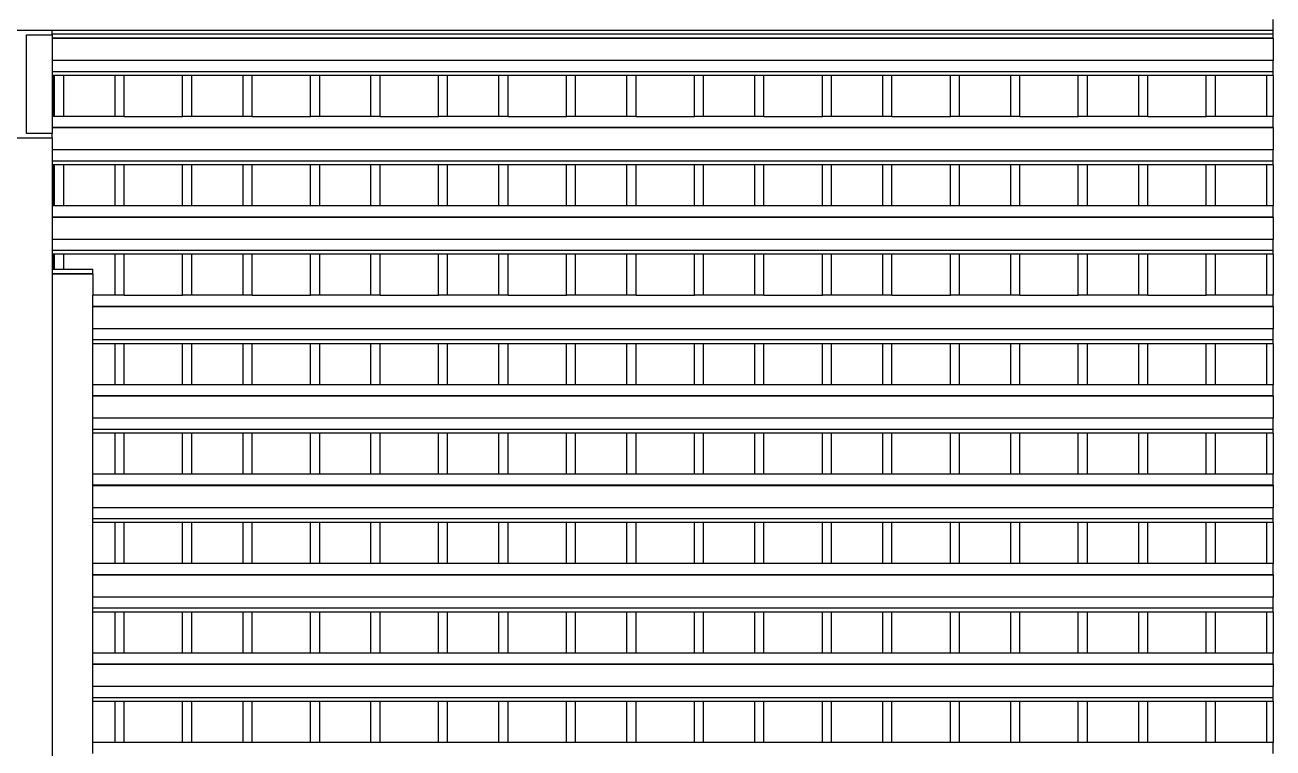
# Model space of a CAD drawing. Extents: x -92 to 92, y -11 to 21.
# Drawn here: x 57.781 to 60.536, y 8.596 to 10.191 of the extents above; entities that cross this region are included whole.
import ezdxf

# ---------------------------------------------------------------- set-up
doc = ezdxf.new("R2010")
doc.units = 0
doc.layers.get('0').update_dxf_attribs({"linetype": 'CONTINUOUS'})

msp = doc.modelspace()

# ---------------------------------------------------------------- linework, layer by layer
for p, q in [((60.5359, 10.1788), (60.5359, 10.2035)), ((57.8413, 10.1788), (57.7213, 10.1788)), ((57.7844, 9.9518), (57.7844, 10.1692)), ((57.7844, 10.1692), (57.8413, 10.1692)), ((57.8413, 10.1706), (57.8413, 10.1788)), ((60.5359, 10.1788), (57.8413, 10.1788)), ((60.5359, 10.1706), (57.8413, 10.1706)), ((57.8413, 10.1692), (57.8413, 10.1706)), ((57.8413, 10.1692), (57.8413, 10.1621)), ((60.5359, 10.1706), (60.5359, 10.1788)), ((60.5359, 10.1621), (60.5359, 10.1706)), ((60.5359, 10.1621), (57.8413, 10.1621)), ((57.8413, 10.1621), (57.8413, 10.1613)), ((60.5359, 10.1613), (57.8413, 10.1613)), ((57.8413, 10.1613), (57.8413, 10.1128)), ((60.5359, 10.1621), (60.5359, 10.1613)), ((60.5359, 10.1613), (60.5359, 10.1128)), ((60.5359, 10.1128), (57.8413, 10.1128)), ((57.8413, 10.1128), (57.8413, 10.0881)), ((60.5359, 10.0881), (60.5359, 10.1128)), ((60.5359, 10.0881), (57.8413, 10.0881)), ((57.8413, 10.0881), (57.8413, 10.0799)), ((60.5359, 10.0799), (60.5359, 10.0881)), ((57.8429, 10.0799), (57.8413, 10.0799)), ((57.8413, 10.0799), (57.8413, 9.9895)), ((57.8429, 10.0799), (57.8429, 9.9895)), ((57.8468, 10.0799), (57.8429, 10.0799)), ((57.8468, 9.9895), (57.8468, 10.0799)), ((57.867, 10.0799), (57.8468, 10.0799)), ((57.867, 9.9895), (57.867, 10.0799)), ((57.9802, 10.0799), (57.867, 10.0799)), ((57.9802, 9.9895), (57.9802, 10.0799)), ((58.0004, 10.0799), (57.9802, 10.0799)), ((58.0004, 9.9895), (58.0004, 10.0799)), ((58.1292, 10.0799), (58.0004, 10.0799)), ((58.1292, 9.9895), (58.1292, 10.0799)), ((58.1494, 10.0799), (58.1292, 10.0799)), ((58.1494, 9.9895), (58.1494, 10.0799)), ((58.2626, 10.0799), (58.1494, 10.0799)), ((58.2626, 9.9895), (58.2626, 10.0799)), ((58.2828, 10.0799), (58.2626, 10.0799)), ((58.2828, 9.9895), (58.2828, 10.0799)), ((58.4116, 10.0799), (58.2828, 10.0799)), ((58.4116, 9.9895), (58.4116, 10.0799)), ((58.4318, 10.0799), (58.4116, 10.0799)), ((58.4318, 9.9895), (58.4318, 10.0799)), ((58.545, 10.0799), (58.4318, 10.0799)), ((58.545, 9.9895), (58.545, 10.0799)), ((58.5652, 10.0799), (58.545, 10.0799)), ((58.5652, 9.9895), (58.5652, 10.0799)), ((58.6941, 10.0799), (58.5652, 10.0799)), ((58.6941, 9.9895), (58.6941, 10.0799)), ((58.7142, 10.0799), (58.6941, 10.0799)), ((58.7142, 9.9895), (58.7142, 10.0799)), ((58.8274, 10.0799), (58.7142, 10.0799)), ((58.8274, 9.9895), (58.8274, 10.0799)), ((58.8476, 10.0799), (58.8274, 10.0799)), ((58.8476, 9.9895), (58.8476, 10.0799)), ((58.9765, 10.0799), (58.8476, 10.0799)), ((58.9765, 9.9895), (58.9765, 10.0799)), ((58.9966, 10.0799), (58.9765, 10.0799)), ((58.9966, 9.9895), (58.9966, 10.0799)), ((59.1099, 10.0799), (58.9966, 10.0799)), ((59.1099, 9.9895), (59.1099, 10.0799)), ((59.13, 10.0799), (59.1099, 10.0799)), ((59.13, 9.9895), (59.13, 10.0799)), ((59.2589, 10.0799), (59.13, 10.0799)), ((59.2589, 9.9895), (59.2589, 10.0799)), ((59.2791, 10.0799), (59.2589, 10.0799)), ((59.2791, 9.9895), (59.2791, 10.0799)), ((59.3923, 10.0799), (59.2791, 10.0799)), ((59.3923, 9.9895), (59.3923, 10.0799)), ((59.4124, 10.0799), (59.3923, 10.0799)), ((59.4124, 9.9895), (59.4124, 10.0799)), ((59.5413, 10.0799), (59.4124, 10.0799)), ((59.5413, 9.9895), (59.5413, 10.0799)), ((59.5615, 10.0799), (59.5413, 10.0799)), ((59.5615, 9.9895), (59.5615, 10.0799)), ((59.6747, 10.0799), (59.5615, 10.0799)), ((59.6747, 9.9895), (59.6747, 10.0799)), ((59.6949, 10.0799), (59.6747, 10.0799)), ((59.6949, 9.9895), (59.6949, 10.0799)), ((59.8237, 10.0799), (59.6949, 10.0799)), ((59.8237, 9.9895), (59.8237, 10.0799)), ((59.8439, 10.0799), (59.8237, 10.0799)), ((59.8439, 9.9895), (59.8439, 10.0799)), ((59.9571, 10.0799), (59.8439, 10.0799)), ((59.9571, 9.9895), (59.9571, 10.0799)), ((59.9773, 10.0799), (59.9571, 10.0799)), ((59.9773, 9.9895), (59.9773, 10.0799)), ((60.1061, 10.0799), (59.9773, 10.0799)), ((60.1061, 9.9895), (60.1061, 10.0799)), ((60.1263, 10.0799), (60.1061, 10.0799)), ((60.1263, 9.9895), (60.1263, 10.0799)), ((60.2395, 10.0799), (60.1263, 10.0799)), ((60.2395, 9.9895), (60.2395, 10.0799)), ((60.2597, 10.0799), (60.2395, 10.0799)), ((60.2597, 9.9895), (60.2597, 10.0799)), ((60.3885, 10.0799), (60.2597, 10.0799)), ((60.3885, 9.9895), (60.3885, 10.0799)), ((60.4087, 10.0799), (60.3885, 10.0799)), ((60.4087, 9.9895), (60.4087, 10.0799)), ((60.5219, 10.0799), (60.4087, 10.0799)), ((60.5219, 9.9895), (60.5219, 10.0799)), ((60.5359, 10.0799), (60.5219, 10.0799)), ((60.5359, 10.0799), (60.5359, 9.9895)), ((57.8413, 9.9895), (57.8413, 9.9648)), ((57.8429, 9.9895), (57.8413, 9.9895)), ((57.8468, 9.9895), (57.8429, 9.9895)), ((57.867, 9.9895), (57.8468, 9.9895)), ((57.9802, 9.9895), (57.867, 9.9895)), ((58.0004, 9.9895), (57.9802, 9.9895)), ((58.0004, 9.9895), (58.1292, 9.9895)), ((58.1494, 9.9895), (58.1292, 9.9895)), ((58.2626, 9.9895), (58.1494, 9.9895)), ((58.2828, 9.9895), (58.2626, 9.9895)), ((58.2828, 9.9895), (58.4116, 9.9895)), ((58.4318, 9.9895), (58.4116, 9.9895)), ((58.545, 9.9895), (58.4318, 9.9895)), ((58.5652, 9.9895), (58.545, 9.9895)), ((58.5652, 9.9895), (58.6941, 9.9895)), ((58.7142, 9.9895), (58.6941, 9.9895)), ((58.8274, 9.9895), (58.7142, 9.9895)), ((58.8476, 9.9895), (58.8274, 9.9895)), ((58.8476, 9.9895), (58.9765, 9.9895)), ((58.9966, 9.9895), (58.9765, 9.9895)), ((59.1099, 9.9895), (58.9966, 9.9895)), ((59.13, 9.9895), (59.1099, 9.9895)), ((59.13, 9.9895), (59.2589, 9.9895)), ((59.2791, 9.9895), (59.2589, 9.9895)), ((59.3923, 9.9895), (59.2791, 9.9895)), ((59.4124, 9.9895), (59.3923, 9.9895)), ((59.4124, 9.9895), (59.5413, 9.9895)), ((59.5615, 9.9895), (59.5413, 9.9895)), ((59.6747, 9.9895), (59.5615, 9.9895)), ((59.6949, 9.9895), (59.6747, 9.9895)), ((59.6949, 9.9895), (59.8237, 9.9895)), ((59.8439, 9.9895), (59.8237, 9.9895)), ((59.9571, 9.9895), (59.8439, 9.9895)), ((59.9773, 9.9895), (59.9571, 9.9895)), ((59.9773, 9.9895), (60.1061, 9.9895)), ((60.1263, 9.9895), (60.1061, 9.9895)), ((60.2395, 9.9895), (60.1263, 9.9895)), ((60.2597, 9.9895), (60.2395, 9.9895)), ((60.2597, 9.9895), (60.3885, 9.9895)), ((60.4087, 9.9895), (60.3885, 9.9895)), ((60.5219, 9.9895), (60.4087, 9.9895)), ((60.5359, 9.9895), (60.5219, 9.9895)), ((60.5359, 9.9648), (60.5359, 9.9895)), ((57.8413, 9.9518), (57.7844, 9.9518)), ((60.5359, 9.9648), (57.8413, 9.9648)), ((57.8413, 9.9648), (57.8413, 9.964)), ((60.5359, 9.964), (57.8413, 9.964)), ((57.8413, 9.964), (57.8413, 9.9518)), ((57.8413, 9.9421), (57.8413, 9.9518)), ((60.5359, 9.9648), (60.5359, 9.964)), ((60.5359, 9.964), (60.5359, 9.9155)), ((57.7213, 9.9421), (57.8413, 9.9421)), ((57.8413, 9.9421), (57.8413, 9.9155)), ((60.5359, 9.9155), (57.8413, 9.9155)), ((57.8413, 9.9155), (57.8413, 9.8908)), ((60.5359, 9.8908), (57.8413, 9.8908)), ((57.8413, 9.8908), (57.8413, 9.8826)), ((60.5359, 9.8908), (60.5359, 9.9155)), ((60.5359, 9.8826), (60.5359, 9.8908)), ((57.8429, 9.8826), (57.8413, 9.8826)), ((57.8413, 9.8826), (57.8413, 9.7922)), ((57.8429, 9.8826), (57.8429, 9.7922)), ((57.8468, 9.8826), (57.8429, 9.8826)), ((57.8468, 9.7922), (57.8468, 9.8826)), ((57.867, 9.8826), (57.8468, 9.8826)), ((57.867, 9.7922), (57.867, 9.8826)), ((57.9802, 9.8826), (57.867, 9.8826)), ((57.9802, 9.7922), (57.9802, 9.8826)), ((58.0004, 9.8826), (57.9802, 9.8826)), ((58.0004, 9.7922), (58.0004, 9.8826)), ((58.1292, 9.8826), (58.0004, 9.8826)), ((58.1292, 9.7922), (58.1292, 9.8826)), ((58.1494, 9.8826), (58.1292, 9.8826)), ((58.1494, 9.7922), (58.1494, 9.8826)), ((58.2626, 9.8826), (58.1494, 9.8826)), ((58.2626, 9.7922), (58.2626, 9.8826)), ((58.2828, 9.8826), (58.2626, 9.8826)), ((58.2828, 9.7922), (58.2828, 9.8826)), ((58.4116, 9.8826), (58.2828, 9.8826)), ((58.4116, 9.7922), (58.4116, 9.8826)), ((58.4318, 9.8826), (58.4116, 9.8826)), ((58.4318, 9.7922), (58.4318, 9.8826)), ((58.545, 9.8826), (58.4318, 9.8826)), ((58.545, 9.7922), (58.545, 9.8826)), ((58.5652, 9.8826), (58.545, 9.8826)), ((58.5652, 9.7922), (58.5652, 9.8826)), ((58.6941, 9.8826), (58.5652, 9.8826)), ((58.6941, 9.7922), (58.6941, 9.8826)), ((58.7142, 9.8826), (58.6941, 9.8826)), ((58.7142, 9.7922), (58.7142, 9.8826)), ((58.8274, 9.8826), (58.7142, 9.8826)), ((58.8274, 9.7922), (58.8274, 9.8826)), ((58.8476, 9.8826), (58.8274, 9.8826)), ((58.8476, 9.7922), (58.8476, 9.8826)), ((58.9765, 9.8826), (58.8476, 9.8826)), ((58.9765, 9.7922), (58.9765, 9.8826)), ((58.9966, 9.8826), (58.9765, 9.8826)), ((58.9966, 9.7922), (58.9966, 9.8826)), ((59.1099, 9.8826), (58.9966, 9.8826)), ((59.1099, 9.7922), (59.1099, 9.8826)), ((59.13, 9.8826), (59.1099, 9.8826)), ((59.13, 9.7922), (59.13, 9.8826)), ((59.2589, 9.8826), (59.13, 9.8826)), ((59.2589, 9.7922), (59.2589, 9.8826)), ((59.2791, 9.8826), (59.2589, 9.8826)), ((59.2791, 9.7922), (59.2791, 9.8826)), ((59.3923, 9.8826), (59.2791, 9.8826)), ((59.3923, 9.7922), (59.3923, 9.8826)), ((59.4124, 9.8826), (59.3923, 9.8826)), ((59.4124, 9.7922), (59.4124, 9.8826)), ((59.5413, 9.8826), (59.4124, 9.8826)), ((59.5413, 9.7922), (59.5413, 9.8826)), ((59.5615, 9.8826), (59.5413, 9.8826)), ((59.5615, 9.7922), (59.5615, 9.8826)), ((59.6747, 9.8826), (59.5615, 9.8826)), ((59.6747, 9.7922), (59.6747, 9.8826)), ((59.6949, 9.8826), (59.6747, 9.8826)), ((59.6949, 9.7922), (59.6949, 9.8826)), ((59.8237, 9.8826), (59.6949, 9.8826)), ((59.8237, 9.7922), (59.8237, 9.8826)), ((59.8439, 9.8826), (59.8237, 9.8826)), ((59.8439, 9.7922), (59.8439, 9.8826)), ((59.9571, 9.8826), (59.8439, 9.8826)), ((59.9571, 9.7922), (59.9571, 9.8826)), ((59.9773, 9.8826), (59.9571, 9.8826)), ((59.9773, 9.7922), (59.9773, 9.8826)), ((60.1061, 9.8826), (59.9773, 9.8826)), ((60.1061, 9.7922), (60.1061, 9.8826)), ((60.1263, 9.8826), (60.1061, 9.8826)), ((60.1263, 9.7922), (60.1263, 9.8826)), ((60.2395, 9.8826), (60.1263, 9.8826)), ((60.2395, 9.7922), (60.2395, 9.8826)), ((60.2597, 9.8826), (60.2395, 9.8826)), ((60.2597, 9.7922), (60.2597, 9.8826)), ((60.3885, 9.8826), (60.2597, 9.8826)), ((60.3885, 9.7922), (60.3885, 9.8826)), ((60.4087, 9.8826), (60.3885, 9.8826)), ((60.4087, 9.7922), (60.4087, 9.8826)), ((60.5219, 9.8826), (60.4087, 9.8826)), ((60.5219, 9.7922), (60.5219, 9.8826)), ((60.5359, 9.8826), (60.5219, 9.8826)), ((60.5359, 9.8826), (60.5359, 9.7922)), ((57.8429, 9.7922), (57.8413, 9.7922)), ((57.8413, 9.7922), (57.8413, 9.7675)), ((57.8468, 9.7922), (57.8429, 9.7922)), ((57.867, 9.7922), (57.8468, 9.7922)), ((57.9802, 9.7922), (57.867, 9.7922)), ((58.0004, 9.7922), (57.9802, 9.7922)), ((58.1292, 9.7922), (58.0004, 9.7922)), ((58.1494, 9.7922), (58.1292, 9.7922)), ((58.2626, 9.7922), (58.1494, 9.7922)), ((58.2828, 9.7922), (58.2626, 9.7922)), ((58.4116, 9.7922), (58.2828, 9.7922)), ((58.4318, 9.7922), (58.4116, 9.7922)), ((58.545, 9.7922), (58.4318, 9.7922)), ((58.5652, 9.7922), (58.545, 9.7922)), ((58.6941, 9.7922), (58.5652, 9.7922)), ((58.7142, 9.7922), (58.6941, 9.7922)), ((58.8274, 9.7922), (58.7142, 9.7922)), ((58.8476, 9.7922), (58.8274, 9.7922)), ((58.9765, 9.7922), (58.8476, 9.7922)), ((58.9966, 9.7922), (58.9765, 9.7922)), ((59.1099, 9.7922), (58.9966, 9.7922)), ((59.13, 9.7922), (59.1099, 9.7922)), ((59.2589, 9.7922), (59.13, 9.7922)), ((59.2791, 9.7922), (59.2589, 9.7922)), ((59.3923, 9.7922), (59.2791, 9.7922)), ((59.4124, 9.7922), (59.3923, 9.7922)), ((59.5413, 9.7922), (59.4124, 9.7922)), ((59.5615, 9.7922), (59.5413, 9.7922)), ((59.6747, 9.7922), (59.5615, 9.7922)), ((59.6949, 9.7922), (59.6747, 9.7922)), ((59.8237, 9.7922), (59.6949, 9.7922)), ((59.8439, 9.7922), (59.8237, 9.7922)), ((59.9571, 9.7922), (59.8439, 9.7922)), ((59.9773, 9.7922), (59.9571, 9.7922)), ((60.1061, 9.7922), (59.9773, 9.7922)), ((60.1263, 9.7922), (60.1061, 9.7922)), ((60.2395, 9.7922), (60.1263, 9.7922)), ((60.2597, 9.7922), (60.2395, 9.7922)), ((60.3885, 9.7922), (60.2597, 9.7922)), ((60.4087, 9.7922), (60.3885, 9.7922)), ((60.5219, 9.7922), (60.4087, 9.7922)), ((60.5359, 9.7922), (60.5219, 9.7922)), ((60.5359, 9.7675), (60.5359, 9.7922)), ((60.5359, 9.7675), (57.8413, 9.7675)), ((57.8413, 9.7675), (57.8413, 9.7667)), ((60.5359, 9.7667), (57.8413, 9.7667)), ((57.8413, 9.7667), (57.8413, 9.7182)), ((60.5359, 9.7675), (60.5359, 9.7667)), ((60.5359, 9.7667), (60.5359, 9.7182)), ((60.5359, 9.7182), (57.8413, 9.7182)), ((57.8413, 9.7182), (57.8413, 9.6936)), ((60.5359, 9.6936), (60.5359, 9.7182)), ((60.5359, 9.6936), (57.8413, 9.6936)), ((57.8413, 9.6936), (57.8413, 9.6853)), ((57.8429, 9.6853), (57.8413, 9.6853)), ((57.8413, 9.6853), (57.8413, 9.6523)), ((57.8429, 9.6853), (57.8429, 9.6523)), ((57.8468, 9.6853), (57.8429, 9.6853)), ((57.8468, 9.6523), (57.8468, 9.6853)), ((57.867, 9.6853), (57.8468, 9.6853)), ((57.867, 9.6523), (57.867, 9.6853)), ((57.9802, 9.6853), (57.867, 9.6853)), ((57.9802, 9.5949), (57.9802, 9.6853)), ((58.0004, 9.6853), (57.9802, 9.6853)), ((58.0004, 9.5949), (58.0004, 9.6853)), ((58.1292, 9.6853), (58.0004, 9.6853)), ((58.1292, 9.5949), (58.1292, 9.6853)), ((58.1494, 9.6853), (58.1292, 9.6853)), ((58.1494, 9.5949), (58.1494, 9.6853)), ((58.2626, 9.6853), (58.1494, 9.6853)), ((58.2626, 9.5949), (58.2626, 9.6853)), ((58.2828, 9.6853), (58.2626, 9.6853)), ((58.2828, 9.5949), (58.2828, 9.6853)), ((58.4116, 9.6853), (58.2828, 9.6853)), ((58.4116, 9.5949), (58.4116, 9.6853)), ((58.4318, 9.6853), (58.4116, 9.6853)), ((58.4318, 9.5949), (58.4318, 9.6853)), ((58.545, 9.6853), (58.4318, 9.6853)), ((58.545, 9.5949), (58.545, 9.6853)), ((58.5652, 9.6853), (58.545, 9.6853)), ((58.5652, 9.5949), (58.5652, 9.6853)), ((58.6941, 9.6853), (58.5652, 9.6853)), ((58.6941, 9.5949), (58.6941, 9.6853)), ((58.7142, 9.6853), (58.6941, 9.6853)), ((58.7142, 9.5949), (58.7142, 9.6853)), ((58.8274, 9.6853), (58.7142, 9.6853)), ((58.8274, 9.5949), (58.8274, 9.6853)), ((58.8476, 9.6853), (58.8274, 9.6853)), ((58.8476, 9.5949), (58.8476, 9.6853)), ((58.9765, 9.6853), (58.8476, 9.6853)), ((58.9765, 9.5949), (58.9765, 9.6853)), ((58.9966, 9.6853), (58.9765, 9.6853)), ((58.9966, 9.5949), (58.9966, 9.6853)), ((59.1099, 9.6853), (58.9966, 9.6853)), ((59.1099, 9.5949), (59.1099, 9.6853)), ((59.13, 9.6853), (59.1099, 9.6853)), ((59.13, 9.5949), (59.13, 9.6853)), ((59.2589, 9.6853), (59.13, 9.6853)), ((59.2589, 9.5949), (59.2589, 9.6853)), ((59.2791, 9.6853), (59.2589, 9.6853)), ((59.2791, 9.5949), (59.2791, 9.6853)), ((59.3923, 9.6853), (59.2791, 9.6853)), ((59.3923, 9.5949), (59.3923, 9.6853)), ((59.4124, 9.6853), (59.3923, 9.6853)), ((59.4124, 9.5949), (59.4124, 9.6853)), ((59.5413, 9.6853), (59.4124, 9.6853)), ((59.5413, 9.5949), (59.5413, 9.6853)), ((59.5615, 9.6853), (59.5413, 9.6853)), ((59.5615, 9.5949), (59.5615, 9.6853)), ((59.6747, 9.6853), (59.5615, 9.6853)), ((59.6747, 9.5949), (59.6747, 9.6853)), ((59.6949, 9.6853), (59.6747, 9.6853)), ((59.6949, 9.5949), (59.6949, 9.6853)), ((59.8237, 9.6853), (59.6949, 9.6853)), ((59.8237, 9.5949), (59.8237, 9.6853)), ((59.8439, 9.6853), (59.8237, 9.6853)), ((59.8439, 9.5949), (59.8439, 9.6853)), ((59.9571, 9.6853), (59.8439, 9.6853)), ((59.9571, 9.5949), (59.9571, 9.6853)), ((59.9773, 9.6853), (59.9571, 9.6853)), ((59.9773, 9.5949), (59.9773, 9.6853)), ((60.1061, 9.6853), (59.9773, 9.6853)), ((60.1061, 9.5949), (60.1061, 9.6853)), ((60.1263, 9.6853), (60.1061, 9.6853)), ((60.1263, 9.5949), (60.1263, 9.6853)), ((60.2395, 9.6853), (60.1263, 9.6853)), ((60.2395, 9.5949), (60.2395, 9.6853)), ((60.2597, 9.6853), (60.2395, 9.6853)), ((60.2597, 9.5949), (60.2597, 9.6853)), ((60.3885, 9.6853), (60.2597, 9.6853)), ((60.3885, 9.5949), (60.3885, 9.6853)), ((60.4087, 9.6853), (60.3885, 9.6853)), ((60.4087, 9.5949), (60.4087, 9.6853)), ((60.5219, 9.6853), (60.4087, 9.6853)), ((60.5219, 9.5949), (60.5219, 9.6853)), ((60.5359, 9.6853), (60.5219, 9.6853)), ((60.5359, 9.6853), (60.5359, 9.6936)), ((60.5359, 9.6853), (60.5359, 9.5949)), ((57.8413, 9.6523), (57.8429, 9.6523)), ((57.8413, 9.6523), (57.8413, 9.6424)), ((57.8413, 9.6424), (57.9313, 9.6424)), ((57.8413, 9.6424), (57.8413, 9.6423)), ((57.9313, 9.6423), (57.8413, 9.6423)), ((57.8413, 9.6423), (57.8413, 3.7037)), ((57.8429, 9.6523), (57.8468, 9.6523)), ((57.8468, 9.6523), (57.867, 9.6523)), ((57.867, 9.6523), (57.9313, 9.6523)), ((57.9313, 9.6424), (57.9313, 9.6523)), ((57.9313, 9.6424), (57.9313, 9.6423)), ((57.9313, 9.6423), (57.9313, 9.5949)), ((57.9802, 9.5949), (57.9313, 9.5949)), ((57.9313, 9.5703), (57.9313, 9.5949)), ((58.0004, 9.5949), (57.9802, 9.5949)), ((58.0004, 9.5949), (58.1292, 9.5949)), ((58.1494, 9.5949), (58.1292, 9.5949)), ((58.2626, 9.5949), (58.1494, 9.5949)), ((58.2828, 9.5949), (58.2626, 9.5949)), ((58.2828, 9.5949), (58.4116, 9.5949)), ((58.4318, 9.5949), (58.4116, 9.5949)), ((58.545, 9.5949), (58.4318, 9.5949)), ((58.5652, 9.5949), (58.545, 9.5949)), ((58.5652, 9.5949), (58.6941, 9.5949)), ((58.7142, 9.5949), (58.6941, 9.5949)), ((58.8274, 9.5949), (58.7142, 9.5949)), ((58.8476, 9.5949), (58.8274, 9.5949)), ((58.8476, 9.5949), (58.9765, 9.5949)), ((58.9966, 9.5949), (58.9765, 9.5949)), ((59.1099, 9.5949), (58.9966, 9.5949)), ((59.13, 9.5949), (59.1099, 9.5949)), ((59.13, 9.5949), (59.2589, 9.5949)), ((59.2791, 9.5949), (59.2589, 9.5949)), ((59.3923, 9.5949), (59.2791, 9.5949)), ((59.4124, 9.5949), (59.3923, 9.5949)), ((59.4124, 9.5949), (59.5413, 9.5949)), ((59.5615, 9.5949), (59.5413, 9.5949)), ((59.6747, 9.5949), (59.5615, 9.5949)), ((59.6949, 9.5949), (59.6747, 9.5949)), ((59.6949, 9.5949), (59.8237, 9.5949)), ((59.8439, 9.5949), (59.8237, 9.5949)), ((59.9571, 9.5949), (59.8439, 9.5949)), ((59.9773, 9.5949), (59.9571, 9.5949)), ((59.9773, 9.5949), (60.1061, 9.5949)), ((60.1263, 9.5949), (60.1061, 9.5949)), ((60.2395, 9.5949), (60.1263, 9.5949)), ((60.2597, 9.5949), (60.2395, 9.5949)), ((60.2597, 9.5949), (60.3885, 9.5949)), ((60.4087, 9.5949), (60.3885, 9.5949)), ((60.5219, 9.5949), (60.4087, 9.5949)), ((60.5359, 9.5949), (60.5219, 9.5949)), ((60.5359, 9.5703), (60.5359, 9.5949)), ((60.5359, 9.5703), (57.9313, 9.5703)), ((57.9313, 9.5694), (57.9313, 9.5703)), ((60.5359, 9.5694), (57.9313, 9.5694)), ((57.9313, 9.5209), (57.9313, 9.5694)), ((60.5359, 9.5703), (60.5359, 9.5694)), ((60.5359, 9.5694), (60.5359, 9.5209)), ((60.5359, 9.5209), (57.9313, 9.5209)), ((57.9313, 9.4963), (57.9313, 9.5209)), ((60.5359, 9.4963), (60.5359, 9.5209)), ((60.5359, 9.4963), (57.9313, 9.4963)), ((57.9313, 9.4881), (57.9313, 9.4963)), ((57.9802, 9.4881), (57.9313, 9.4881)), ((57.9313, 9.3976), (57.9313, 9.4881)), ((57.9802, 9.3976), (57.9802, 9.4881)), ((58.0004, 9.4881), (57.9802, 9.4881)), ((58.0004, 9.3976), (58.0004, 9.4881)), ((58.1292, 9.4881), (58.0004, 9.4881)), ((58.1292, 9.3976), (58.1292, 9.4881)), ((58.1494, 9.4881), (58.1292, 9.4881)), ((58.1494, 9.3976), (58.1494, 9.4881)), ((58.2626, 9.4881), (58.1494, 9.4881)), ((58.2626, 9.3976), (58.2626, 9.4881)), ((58.2828, 9.4881), (58.2626, 9.4881)), ((58.2828, 9.3976), (58.2828, 9.4881)), ((58.4116, 9.4881), (58.2828, 9.4881)), ((58.4116, 9.3976), (58.4116, 9.4881)), ((58.4318, 9.4881), (58.4116, 9.4881)), ((58.4318, 9.3976), (58.4318, 9.4881)), ((58.545, 9.4881), (58.4318, 9.4881)), ((58.545, 9.3976), (58.545, 9.4881)), ((58.5652, 9.4881), (58.545, 9.4881)), ((58.5652, 9.3976), (58.5652, 9.4881)), ((58.6941, 9.4881), (58.5652, 9.4881)), ((58.6941, 9.3976), (58.6941, 9.4881)), ((58.7142, 9.4881), (58.6941, 9.4881)), ((58.7142, 9.3976), (58.7142, 9.4881)), ((58.8274, 9.4881), (58.7142, 9.4881)), ((58.8274, 9.3976), (58.8274, 9.4881)), ((58.8476, 9.4881), (58.8274, 9.4881)), ((58.8476, 9.3976), (58.8476, 9.4881)), ((58.9765, 9.4881), (58.8476, 9.4881)), ((58.9765, 9.3976), (58.9765, 9.4881)), ((58.9966, 9.4881), (58.9765, 9.4881)), ((58.9966, 9.3976), (58.9966, 9.4881)), ((59.1099, 9.4881), (58.9966, 9.4881)), ((59.1099, 9.3976), (59.1099, 9.4881)), ((59.13, 9.4881), (59.1099, 9.4881)), ((59.13, 9.3976), (59.13, 9.4881)), ((59.2589, 9.4881), (59.13, 9.4881)), ((59.2589, 9.3976), (59.2589, 9.4881)), ((59.2791, 9.4881), (59.2589, 9.4881)), ((59.2791, 9.3976), (59.2791, 9.4881)), ((59.3923, 9.4881), (59.2791, 9.4881)), ((59.3923, 9.3976), (59.3923, 9.4881)), ((59.4124, 9.4881), (59.3923, 9.4881)), ((59.4124, 9.3976), (59.4124, 9.4881)), ((59.5413, 9.4881), (59.4124, 9.4881)), ((59.5413, 9.3976), (59.5413, 9.4881)), ((59.5615, 9.4881), (59.5413, 9.4881)), ((59.5615, 9.3976), (59.5615, 9.4881)), ((59.6747, 9.4881), (59.5615, 9.4881)), ((59.6747, 9.3976), (59.6747, 9.4881)), ((59.6949, 9.4881), (59.6747, 9.4881)), ((59.6949, 9.3976), (59.6949, 9.4881)), ((59.8237, 9.4881), (59.6949, 9.4881)), ((59.8237, 9.3976), (59.8237, 9.4881)), ((59.8439, 9.4881), (59.8237, 9.4881)), ((59.8439, 9.3976), (59.8439, 9.4881)), ((59.9571, 9.4881), (59.8439, 9.4881)), ((59.9571, 9.3976), (59.9571, 9.4881)), ((59.9773, 9.4881), (59.9571, 9.4881)), ((59.9773, 9.3976), (59.9773, 9.4881)), ((60.1061, 9.4881), (59.9773, 9.4881)), ((60.1061, 9.3976), (60.1061, 9.4881)), ((60.1263, 9.4881), (60.1061, 9.4881)), ((60.1263, 9.3976), (60.1263, 9.4881)), ((60.2395, 9.4881), (60.1263, 9.4881)), ((60.2395, 9.3976), (60.2395, 9.4881)), ((60.2597, 9.4881), (60.2395, 9.4881)), ((60.2597, 9.3976), (60.2597, 9.4881)), ((60.3885, 9.4881), (60.2597, 9.4881)), ((60.3885, 9.3976), (60.3885, 9.4881)), ((60.4087, 9.4881), (60.3885, 9.4881)), ((60.4087, 9.3976), (60.4087, 9.4881)), ((60.5219, 9.4881), (60.4087, 9.4881)), ((60.5219, 9.3976), (60.5219, 9.4881)), ((60.5359, 9.4881), (60.5219, 9.4881)), ((60.5359, 9.4881), (60.5359, 9.4963)), ((60.5359, 9.4881), (60.5359, 9.3976)), ((57.9802, 9.3976), (57.9313, 9.3976)), ((57.9313, 9.373), (57.9313, 9.3976)), ((58.0004, 9.3976), (57.9802, 9.3976)), ((58.1292, 9.3976), (58.0004, 9.3976)), ((58.1494, 9.3976), (58.1292, 9.3976)), ((58.2626, 9.3976), (58.1494, 9.3976)), ((58.2828, 9.3976), (58.2626, 9.3976)), ((58.4116, 9.3976), (58.2828, 9.3976)), ((58.4318, 9.3976), (58.4116, 9.3976)), ((58.545, 9.3976), (58.4318, 9.3976)), ((58.5652, 9.3976), (58.545, 9.3976)), ((58.6941, 9.3976), (58.5652, 9.3976)), ((58.7142, 9.3976), (58.6941, 9.3976)), ((58.8274, 9.3976), (58.7142, 9.3976)), ((58.8476, 9.3976), (58.8274, 9.3976)), ((58.9765, 9.3976), (58.8476, 9.3976)), ((58.9966, 9.3976), (58.9765, 9.3976)), ((59.1099, 9.3976), (58.9966, 9.3976)), ((59.13, 9.3976), (59.1099, 9.3976)), ((59.2589, 9.3976), (59.13, 9.3976)), ((59.2791, 9.3976), (59.2589, 9.3976)), ((59.3923, 9.3976), (59.2791, 9.3976)), ((59.4124, 9.3976), (59.3923, 9.3976)), ((59.5413, 9.3976), (59.4124, 9.3976)), ((59.5615, 9.3976), (59.5413, 9.3976)), ((59.6747, 9.3976), (59.5615, 9.3976)), ((59.6949, 9.3976), (59.6747, 9.3976)), ((59.8237, 9.3976), (59.6949, 9.3976)), ((59.8439, 9.3976), (59.8237, 9.3976)), ((59.9571, 9.3976), (59.8439, 9.3976)), ((59.9773, 9.3976), (59.9571, 9.3976)), ((60.1061, 9.3976), (59.9773, 9.3976)), ((60.1263, 9.3976), (60.1061, 9.3976)), ((60.2395, 9.3976), (60.1263, 9.3976)), ((60.2597, 9.3976), (60.2395, 9.3976)), ((60.3885, 9.3976), (60.2597, 9.3976)), ((60.4087, 9.3976), (60.3885, 9.3976)), ((60.5219, 9.3976), (60.4087, 9.3976)), ((60.5359, 9.3976), (60.5219, 9.3976)), ((60.5359, 9.373), (60.5359, 9.3976)), ((60.5359, 9.373), (57.9313, 9.373)), ((57.9313, 9.3722), (57.9313, 9.373)), ((60.5359, 9.3722), (57.9313, 9.3722)), ((57.9313, 9.3237), (57.9313, 9.3722)), ((60.5359, 9.373), (60.5359, 9.3722)), ((60.5359, 9.3722), (60.5359, 9.3237)), ((60.5359, 9.3237), (57.9313, 9.3237)), ((57.9313, 9.299), (57.9313, 9.3237)), ((60.5359, 9.299), (60.5359, 9.3237)), ((60.5359, 9.299), (57.9313, 9.299)), ((57.9313, 9.2908), (57.9313, 9.299)), ((57.9802, 9.2908), (57.9313, 9.2908)), ((57.9313, 9.2004), (57.9313, 9.2908)), ((57.9802, 9.2004), (57.9802, 9.2908)), ((58.0004, 9.2908), (57.9802, 9.2908)), ((58.0004, 9.2004), (58.0004, 9.2908)), ((58.1292, 9.2908), (58.0004, 9.2908)), ((58.1292, 9.2004), (58.1292, 9.2908)), ((58.1494, 9.2908), (58.1292, 9.2908)), ((58.1494, 9.2004), (58.1494, 9.2908)), ((58.2626, 9.2908), (58.1494, 9.2908)), ((58.2626, 9.2004), (58.2626, 9.2908)), ((58.2828, 9.2908), (58.2626, 9.2908)), ((58.2828, 9.2004), (58.2828, 9.2908)), ((58.4116, 9.2908), (58.2828, 9.2908)), ((58.4116, 9.2004), (58.4116, 9.2908)), ((58.4318, 9.2908), (58.4116, 9.2908)), ((58.4318, 9.2004), (58.4318, 9.2908)), ((58.545, 9.2908), (58.4318, 9.2908)), ((58.545, 9.2004), (58.545, 9.2908)), ((58.5652, 9.2908), (58.545, 9.2908)), ((58.5652, 9.2004), (58.5652, 9.2908)), ((58.6941, 9.2908), (58.5652, 9.2908)), ((58.6941, 9.2004), (58.6941, 9.2908)), ((58.7142, 9.2908), (58.6941, 9.2908)), ((58.7142, 9.2004), (58.7142, 9.2908)), ((58.8274, 9.2908), (58.7142, 9.2908)), ((58.8274, 9.2004), (58.8274, 9.2908)), ((58.8476, 9.2908), (58.8274, 9.2908)), ((58.8476, 9.2004), (58.8476, 9.2908)), ((58.9765, 9.2908), (58.8476, 9.2908)), ((58.9765, 9.2004), (58.9765, 9.2908)), ((58.9966, 9.2908), (58.9765, 9.2908)), ((58.9966, 9.2004), (58.9966, 9.2908)), ((59.1099, 9.2908), (58.9966, 9.2908)), ((59.1099, 9.2004), (59.1099, 9.2908)), ((59.13, 9.2908), (59.1099, 9.2908)), ((59.13, 9.2004), (59.13, 9.2908)), ((59.2589, 9.2908), (59.13, 9.2908)), ((59.2589, 9.2004), (59.2589, 9.2908)), ((59.2791, 9.2908), (59.2589, 9.2908)), ((59.2791, 9.2004), (59.2791, 9.2908)), ((59.3923, 9.2908), (59.2791, 9.2908)), ((59.3923, 9.2004), (59.3923, 9.2908)), ((59.4124, 9.2908), (59.3923, 9.2908)), ((59.4124, 9.2004), (59.4124, 9.2908)), ((59.5413, 9.2908), (59.4124, 9.2908)), ((59.5413, 9.2004), (59.5413, 9.2908)), ((59.5615, 9.2908), (59.5413, 9.2908)), ((59.5615, 9.2004), (59.5615, 9.2908)), ((59.6747, 9.2908), (59.5615, 9.2908)), ((59.6747, 9.2004), (59.6747, 9.2908)), ((59.6949, 9.2908), (59.6747, 9.2908)), ((59.6949, 9.2004), (59.6949, 9.2908)), ((59.8237, 9.2908), (59.6949, 9.2908)), ((59.8237, 9.2004), (59.8237, 9.2908)), ((59.8439, 9.2908), (59.8237, 9.2908)), ((59.8439, 9.2004), (59.8439, 9.2908)), ((59.9571, 9.2908), (59.8439, 9.2908)), ((59.9571, 9.2004), (59.9571, 9.2908)), ((59.9773, 9.2908), (59.9571, 9.2908)), ((59.9773, 9.2004), (59.9773, 9.2908)), ((60.1061, 9.2908), (59.9773, 9.2908)), ((60.1061, 9.2004), (60.1061, 9.2908)), ((60.1263, 9.2908), (60.1061, 9.2908)), ((60.1263, 9.2004), (60.1263, 9.2908)), ((60.2395, 9.2908), (60.1263, 9.2908)), ((60.2395, 9.2004), (60.2395, 9.2908)), ((60.2597, 9.2908), (60.2395, 9.2908)), ((60.2597, 9.2004), (60.2597, 9.2908)), ((60.3885, 9.2908), (60.2597, 9.2908)), ((60.3885, 9.2004), (60.3885, 9.2908)), ((60.4087, 9.2908), (60.3885, 9.2908)), ((60.4087, 9.2004), (60.4087, 9.2908)), ((60.5219, 9.2908), (60.4087, 9.2908)), ((60.5219, 9.2004), (60.5219, 9.2908)), ((60.5359, 9.2908), (60.5219, 9.2908)), ((60.5359, 9.2908), (60.5359, 9.299)), ((60.5359, 9.2908), (60.5359, 9.2004)), ((57.9802, 9.2004), (57.9313, 9.2004)), ((57.9313, 9.1757), (57.9313, 9.2004)), ((58.0004, 9.2004), (57.9802, 9.2004)), ((58.1292, 9.2004), (58.0004, 9.2004)), ((58.1494, 9.2004), (58.1292, 9.2004)), ((58.2626, 9.2004), (58.1494, 9.2004)), ((58.2828, 9.2004), (58.2626, 9.2004)), ((58.4116, 9.2004), (58.2828, 9.2004)), ((58.4318, 9.2004), (58.4116, 9.2004)), ((58.545, 9.2004), (58.4318, 9.2004)), ((58.5652, 9.2004), (58.545, 9.2004)), ((58.6941, 9.2004), (58.5652, 9.2004)), ((58.7142, 9.2004), (58.6941, 9.2004)), ((58.8274, 9.2004), (58.7142, 9.2004)), ((58.8476, 9.2004), (58.8274, 9.2004)), ((58.9765, 9.2004), (58.8476, 9.2004)), ((58.9966, 9.2004), (58.9765, 9.2004)), ((59.1099, 9.2004), (58.9966, 9.2004)), ((59.13, 9.2004), (59.1099, 9.2004)), ((59.2589, 9.2004), (59.13, 9.2004)), ((59.2791, 9.2004), (59.2589, 9.2004)), ((59.3923, 9.2004), (59.2791, 9.2004)), ((59.4124, 9.2004), (59.3923, 9.2004)), ((59.5413, 9.2004), (59.4124, 9.2004)), ((59.5615, 9.2004), (59.5413, 9.2004)), ((59.6747, 9.2004), (59.5615, 9.2004)), ((59.6949, 9.2004), (59.6747, 9.2004)), ((59.8237, 9.2004), (59.6949, 9.2004)), ((59.8439, 9.2004), (59.8237, 9.2004)), ((59.9571, 9.2004), (59.8439, 9.2004)), ((59.9773, 9.2004), (59.9571, 9.2004)), ((60.1061, 9.2004), (59.9773, 9.2004)), ((60.1263, 9.2004), (60.1061, 9.2004)), ((60.2395, 9.2004), (60.1263, 9.2004)), ((60.2597, 9.2004), (60.2395, 9.2004)), ((60.3885, 9.2004), (60.2597, 9.2004)), ((60.4087, 9.2004), (60.3885, 9.2004)), ((60.5219, 9.2004), (60.4087, 9.2004)), ((60.5359, 9.2004), (60.5219, 9.2004)), ((60.5359, 9.1757), (60.5359, 9.2004)), ((60.5359, 9.1757), (57.9313, 9.1757)), ((57.9313, 9.1749), (57.9313, 9.1757)), ((60.5359, 9.1749), (57.9313, 9.1749)), ((57.9313, 9.1264), (57.9313, 9.1749)), ((60.5359, 9.1757), (60.5359, 9.1749)), ((60.5359, 9.1749), (60.5359, 9.1264)), ((60.5359, 9.1264), (57.9313, 9.1264)), ((57.9313, 9.1017), (57.9313, 9.1264)), ((60.5359, 9.1017), (60.5359, 9.1264)), ((60.5359, 9.1017), (57.9313, 9.1017)), ((57.9313, 9.0935), (57.9313, 9.1017)), ((57.9802, 9.0935), (57.9313, 9.0935)), ((57.9313, 9.0031), (57.9313, 9.0935)), ((57.9802, 9.0031), (57.9802, 9.0935)), ((58.0004, 9.0935), (57.9802, 9.0935)), ((58.0004, 9.0031), (58.0004, 9.0935)), ((58.1292, 9.0935), (58.0004, 9.0935)), ((58.1292, 9.0031), (58.1292, 9.0935)), ((58.1494, 9.0935), (58.1292, 9.0935)), ((58.1494, 9.0031), (58.1494, 9.0935)), ((58.2626, 9.0935), (58.1494, 9.0935)), ((58.2626, 9.0031), (58.2626, 9.0935)), ((58.2828, 9.0935), (58.2626, 9.0935)), ((58.2828, 9.0031), (58.2828, 9.0935)), ((58.4116, 9.0935), (58.2828, 9.0935)), ((58.4116, 9.0031), (58.4116, 9.0935)), ((58.4318, 9.0935), (58.4116, 9.0935)), ((58.4318, 9.0031), (58.4318, 9.0935)), ((58.545, 9.0935), (58.4318, 9.0935)), ((58.545, 9.0031), (58.545, 9.0935)), ((58.5652, 9.0935), (58.545, 9.0935)), ((58.5652, 9.0031), (58.5652, 9.0935)), ((58.6941, 9.0935), (58.5652, 9.0935)), ((58.6941, 9.0031), (58.6941, 9.0935)), ((58.7142, 9.0935), (58.6941, 9.0935)), ((58.7142, 9.0031), (58.7142, 9.0935)), ((58.8274, 9.0935), (58.7142, 9.0935)), ((58.8274, 9.0031), (58.8274, 9.0935)), ((58.8476, 9.0935), (58.8274, 9.0935)), ((58.8476, 9.0031), (58.8476, 9.0935)), ((58.9765, 9.0935), (58.8476, 9.0935)), ((58.9765, 9.0031), (58.9765, 9.0935)), ((58.9966, 9.0935), (58.9765, 9.0935)), ((58.9966, 9.0031), (58.9966, 9.0935)), ((59.1099, 9.0935), (58.9966, 9.0935)), ((59.1099, 9.0031), (59.1099, 9.0935)), ((59.13, 9.0935), (59.1099, 9.0935)), ((59.13, 9.0031), (59.13, 9.0935)), ((59.2589, 9.0935), (59.13, 9.0935)), ((59.2589, 9.0031), (59.2589, 9.0935)), ((59.2791, 9.0935), (59.2589, 9.0935)), ((59.2791, 9.0031), (59.2791, 9.0935)), ((59.3923, 9.0935), (59.2791, 9.0935)), ((59.3923, 9.0031), (59.3923, 9.0935)), ((59.4124, 9.0935), (59.3923, 9.0935)), ((59.4124, 9.0031), (59.4124, 9.0935)), ((59.5413, 9.0935), (59.4124, 9.0935)), ((59.5413, 9.0031), (59.5413, 9.0935)), ((59.5615, 9.0935), (59.5413, 9.0935)), ((59.5615, 9.0031), (59.5615, 9.0935)), ((59.6747, 9.0935), (59.5615, 9.0935)), ((59.6747, 9.0031), (59.6747, 9.0935)), ((59.6949, 9.0935), (59.6747, 9.0935)), ((59.6949, 9.0031), (59.6949, 9.0935)), ((59.8237, 9.0935), (59.6949, 9.0935)), ((59.8237, 9.0031), (59.8237, 9.0935)), ((59.8439, 9.0935), (59.8237, 9.0935)), ((59.8439, 9.0031), (59.8439, 9.0935)), ((59.9571, 9.0935), (59.8439, 9.0935)), ((59.9571, 9.0031), (59.9571, 9.0935)), ((59.9773, 9.0935), (59.9571, 9.0935)), ((59.9773, 9.0031), (59.9773, 9.0935)), ((60.1061, 9.0935), (59.9773, 9.0935)), ((60.1061, 9.0031), (60.1061, 9.0935)), ((60.1263, 9.0935), (60.1061, 9.0935)), ((60.1263, 9.0031), (60.1263, 9.0935)), ((60.2395, 9.0935), (60.1263, 9.0935)), ((60.2395, 9.0031), (60.2395, 9.0935)), ((60.2597, 9.0935), (60.2395, 9.0935)), ((60.2597, 9.0031), (60.2597, 9.0935)), ((60.3885, 9.0935), (60.2597, 9.0935)), ((60.3885, 9.0031), (60.3885, 9.0935)), ((60.4087, 9.0935), (60.3885, 9.0935)), ((60.4087, 9.0031), (60.4087, 9.0935)), ((60.5219, 9.0935), (60.4087, 9.0935)), ((60.5219, 9.0031), (60.5219, 9.0935)), ((60.5359, 9.0935), (60.5219, 9.0935)), ((60.5359, 9.0935), (60.5359, 9.1017)), ((60.5359, 9.0935), (60.5359, 9.0031)), ((57.9802, 9.0031), (57.9313, 9.0031)), ((57.9313, 8.9784), (57.9313, 9.0031)), ((58.0004, 9.0031), (57.9802, 9.0031)), ((58.1292, 9.0031), (58.0004, 9.0031)), ((58.1494, 9.0031), (58.1292, 9.0031)), ((58.2626, 9.0031), (58.1494, 9.0031)), ((58.2828, 9.0031), (58.2626, 9.0031)), ((58.4116, 9.0031), (58.2828, 9.0031)), ((58.4318, 9.0031), (58.4116, 9.0031)), ((58.545, 9.0031), (58.4318, 9.0031)), ((58.5652, 9.0031), (58.545, 9.0031)), ((58.6941, 9.0031), (58.5652, 9.0031)), ((58.7142, 9.0031), (58.6941, 9.0031)), ((58.8274, 9.0031), (58.7142, 9.0031)), ((58.8476, 9.0031), (58.8274, 9.0031)), ((58.9765, 9.0031), (58.8476, 9.0031)), ((58.9966, 9.0031), (58.9765, 9.0031)), ((59.1099, 9.0031), (58.9966, 9.0031)), ((59.13, 9.0031), (59.1099, 9.0031)), ((59.2589, 9.0031), (59.13, 9.0031)), ((59.2791, 9.0031), (59.2589, 9.0031)), ((59.3923, 9.0031), (59.2791, 9.0031)), ((59.4124, 9.0031), (59.3923, 9.0031)), ((59.5413, 9.0031), (59.4124, 9.0031)), ((59.5615, 9.0031), (59.5413, 9.0031)), ((59.6747, 9.0031), (59.5615, 9.0031)), ((59.6949, 9.0031), (59.6747, 9.0031)), ((59.8237, 9.0031), (59.6949, 9.0031)), ((59.8439, 9.0031), (59.8237, 9.0031)), ((59.9571, 9.0031), (59.8439, 9.0031)), ((59.9773, 9.0031), (59.9571, 9.0031)), ((60.1061, 9.0031), (59.9773, 9.0031)), ((60.1263, 9.0031), (60.1061, 9.0031)), ((60.2395, 9.0031), (60.1263, 9.0031)), ((60.2597, 9.0031), (60.2395, 9.0031)), ((60.3885, 9.0031), (60.2597, 9.0031)), ((60.4087, 9.0031), (60.3885, 9.0031)), ((60.5219, 9.0031), (60.4087, 9.0031)), ((60.5359, 9.0031), (60.5219, 9.0031)), ((60.5359, 8.9784), (60.5359, 9.0031)), ((60.5359, 8.9784), (57.9313, 8.9784)), ((57.9313, 8.9776), (57.9313, 8.9784)), ((60.5359, 8.9776), (57.9313, 8.9776)), ((57.9313, 8.9291), (57.9313, 8.9776)), ((60.5359, 8.9784), (60.5359, 8.9776)), ((60.5359, 8.9776), (60.5359, 8.9291)), ((60.5359, 8.9291), (57.9313, 8.9291)), ((57.9313, 8.9044), (57.9313, 8.9291)), ((60.5359, 8.9044), (60.5359, 8.9291)), ((60.5359, 8.9044), (57.9313, 8.9044)), ((57.9313, 8.8962), (57.9313, 8.9044)), ((60.5359, 8.8962), (60.5359, 8.9044)), ((57.9802, 8.8962), (57.9313, 8.8962)), ((57.9313, 8.8058), (57.9313, 8.8962)), ((57.9802, 8.8058), (57.9802, 8.8962)), ((58.0004, 8.8962), (57.9802, 8.8962)), ((58.0004, 8.8058), (58.0004, 8.8962)), ((58.1292, 8.8962), (58.0004, 8.8962)), ((58.1292, 8.8058), (58.1292, 8.8962)), ((58.1494, 8.8962), (58.1292, 8.8962)), ((58.1494, 8.8058), (58.1494, 8.8962)), ((58.2626, 8.8962), (58.1494, 8.8962)), ((58.2626, 8.8058), (58.2626, 8.8962)), ((58.2828, 8.8962), (58.2626, 8.8962)), ((58.2828, 8.8058), (58.2828, 8.8962)), ((58.4116, 8.8962), (58.2828, 8.8962)), ((58.4116, 8.8058), (58.4116, 8.8962)), ((58.4318, 8.8962), (58.4116, 8.8962)), ((58.4318, 8.8058), (58.4318, 8.8962)), ((58.545, 8.8962), (58.4318, 8.8962)), ((58.545, 8.8058), (58.545, 8.8962)), ((58.5652, 8.8962), (58.545, 8.8962)), ((58.5652, 8.8058), (58.5652, 8.8962)), ((58.6941, 8.8962), (58.5652, 8.8962)), ((58.6941, 8.8058), (58.6941, 8.8962)), ((58.7142, 8.8962), (58.6941, 8.8962)), ((58.7142, 8.8058), (58.7142, 8.8962)), ((58.8274, 8.8962), (58.7142, 8.8962)), ((58.8274, 8.8058), (58.8274, 8.8962)), ((58.8476, 8.8962), (58.8274, 8.8962)), ((58.8476, 8.8058), (58.8476, 8.8962)), ((58.9765, 8.8962), (58.8476, 8.8962)), ((58.9765, 8.8058), (58.9765, 8.8962)), ((58.9966, 8.8962), (58.9765, 8.8962)), ((58.9966, 8.8058), (58.9966, 8.8962)), ((59.1099, 8.8962), (58.9966, 8.8962)), ((59.1099, 8.8058), (59.1099, 8.8962)), ((59.13, 8.8962), (59.1099, 8.8962)), ((59.13, 8.8058), (59.13, 8.8962)), ((59.2589, 8.8962), (59.13, 8.8962)), ((59.2589, 8.8058), (59.2589, 8.8962)), ((59.2791, 8.8962), (59.2589, 8.8962)), ((59.2791, 8.8058), (59.2791, 8.8962)), ((59.3923, 8.8962), (59.2791, 8.8962)), ((59.3923, 8.8058), (59.3923, 8.8962)), ((59.4124, 8.8962), (59.3923, 8.8962)), ((59.4124, 8.8058), (59.4124, 8.8962)), ((59.5413, 8.8962), (59.4124, 8.8962)), ((59.5413, 8.8058), (59.5413, 8.8962)), ((59.5615, 8.8962), (59.5413, 8.8962)), ((59.5615, 8.8058), (59.5615, 8.8962)), ((59.6747, 8.8962), (59.5615, 8.8962)), ((59.6747, 8.8058), (59.6747, 8.8962)), ((59.6949, 8.8962), (59.6747, 8.8962)), ((59.6949, 8.8058), (59.6949, 8.8962)), ((59.8237, 8.8962), (59.6949, 8.8962)), ((59.8237, 8.8058), (59.8237, 8.8962)), ((59.8439, 8.8962), (59.8237, 8.8962)), ((59.8439, 8.8058), (59.8439, 8.8962)), ((59.9571, 8.8962), (59.8439, 8.8962)), ((59.9571, 8.8058), (59.9571, 8.8962)), ((59.9773, 8.8962), (59.9571, 8.8962)), ((59.9773, 8.8058), (59.9773, 8.8962)), ((60.1061, 8.8962), (59.9773, 8.8962)), ((60.1061, 8.8058), (60.1061, 8.8962)), ((60.1263, 8.8962), (60.1061, 8.8962)), ((60.1263, 8.8058), (60.1263, 8.8962)), ((60.2395, 8.8962), (60.1263, 8.8962)), ((60.2395, 8.8058), (60.2395, 8.8962)), ((60.2597, 8.8962), (60.2395, 8.8962)), ((60.2597, 8.8058), (60.2597, 8.8962)), ((60.3885, 8.8962), (60.2597, 8.8962)), ((60.3885, 8.8058), (60.3885, 8.8962)), ((60.4087, 8.8962), (60.3885, 8.8962)), ((60.4087, 8.8058), (60.4087, 8.8962)), ((60.5219, 8.8962), (60.4087, 8.8962)), ((60.5219, 8.8058), (60.5219, 8.8962)), ((60.5359, 8.8962), (60.5219, 8.8962)), ((60.5359, 8.8962), (60.5359, 8.8058)), ((57.9802, 8.8058), (57.9313, 8.8058)), ((57.9313, 8.7811), (57.9313, 8.8058)), ((58.0004, 8.8058), (57.9802, 8.8058)), ((58.1292, 8.8058), (58.0004, 8.8058)), ((58.1494, 8.8058), (58.1292, 8.8058)), ((58.2626, 8.8058), (58.1494, 8.8058)), ((58.2828, 8.8058), (58.2626, 8.8058)), ((58.4116, 8.8058), (58.2828, 8.8058)), ((58.4318, 8.8058), (58.4116, 8.8058)), ((58.545, 8.8058), (58.4318, 8.8058)), ((58.5652, 8.8058), (58.545, 8.8058)), ((58.6941, 8.8058), (58.5652, 8.8058)), ((58.7142, 8.8058), (58.6941, 8.8058)), ((58.8274, 8.8058), (58.7142, 8.8058)), ((58.8476, 8.8058), (58.8274, 8.8058)), ((58.9765, 8.8058), (58.8476, 8.8058)), ((58.9966, 8.8058), (58.9765, 8.8058)), ((59.1099, 8.8058), (58.9966, 8.8058)), ((59.13, 8.8058), (59.1099, 8.8058)), ((59.2589, 8.8058), (59.13, 8.8058)), ((59.2791, 8.8058), (59.2589, 8.8058)), ((59.3923, 8.8058), (59.2791, 8.8058)), ((59.4124, 8.8058), (59.3923, 8.8058)), ((59.5413, 8.8058), (59.4124, 8.8058)), ((59.5615, 8.8058), (59.5413, 8.8058)), ((59.6747, 8.8058), (59.5615, 8.8058)), ((59.6949, 8.8058), (59.6747, 8.8058)), ((59.8237, 8.8058), (59.6949, 8.8058)), ((59.8439, 8.8058), (59.8237, 8.8058)), ((59.9571, 8.8058), (59.8439, 8.8058)), ((59.9773, 8.8058), (59.9571, 8.8058)), ((60.1061, 8.8058), (59.9773, 8.8058)), ((60.1263, 8.8058), (60.1061, 8.8058)), ((60.2395, 8.8058), (60.1263, 8.8058)), ((60.2597, 8.8058), (60.2395, 8.8058)), ((60.3885, 8.8058), (60.2597, 8.8058)), ((60.4087, 8.8058), (60.3885, 8.8058)), ((60.5219, 8.8058), (60.4087, 8.8058)), ((60.5359, 8.8058), (60.5219, 8.8058)), ((60.5359, 8.7811), (60.5359, 8.8058)), ((60.5359, 8.7811), (57.9313, 8.7811)), ((57.9313, 8.7803), (57.9313, 8.7811)), ((60.5359, 8.7803), (57.9313, 8.7803)), ((57.9313, 8.7318), (57.9313, 8.7803)), ((60.5359, 8.7811), (60.5359, 8.7803)), ((60.5359, 8.7803), (60.5359, 8.7318)), ((60.5359, 8.7318), (57.9313, 8.7318)), ((57.9313, 8.7072), (57.9313, 8.7318)), ((60.5359, 8.7072), (57.9313, 8.7072)), ((57.9313, 8.699), (57.9313, 8.7072)), ((60.5359, 8.7072), (60.5359, 8.7318)), ((60.5359, 8.699), (60.5359, 8.7072)), ((57.9802, 8.699), (57.9313, 8.699)), ((57.9313, 8.6085), (57.9313, 8.699)), ((57.9802, 8.6085), (57.9802, 8.699)), ((58.0004, 8.699), (57.9802, 8.699)), ((58.0004, 8.6085), (58.0004, 8.699)), ((58.1292, 8.699), (58.0004, 8.699)), ((58.1292, 8.6085), (58.1292, 8.699)), ((58.1494, 8.699), (58.1292, 8.699)), ((58.1494, 8.6085), (58.1494, 8.699)), ((58.2626, 8.699), (58.1494, 8.699)), ((58.2626, 8.6085), (58.2626, 8.699)), ((58.2828, 8.699), (58.2626, 8.699)), ((58.2828, 8.6085), (58.2828, 8.699)), ((58.4116, 8.699), (58.2828, 8.699)), ((58.4116, 8.6085), (58.4116, 8.699)), ((58.4318, 8.699), (58.4116, 8.699)), ((58.4318, 8.6085), (58.4318, 8.699)), ((58.545, 8.699), (58.4318, 8.699)), ((58.545, 8.6085), (58.545, 8.699)), ((58.5652, 8.699), (58.545, 8.699)), ((58.5652, 8.6085), (58.5652, 8.699)), ((58.6941, 8.699), (58.5652, 8.699)), ((58.6941, 8.6085), (58.6941, 8.699)), ((58.7142, 8.699), (58.6941, 8.699)), ((58.7142, 8.6085), (58.7142, 8.699)), ((58.8274, 8.699), (58.7142, 8.699)), ((58.8274, 8.6085), (58.8274, 8.699)), ((58.8476, 8.699), (58.8274, 8.699)), ((58.8476, 8.6085), (58.8476, 8.699)), ((58.9765, 8.699), (58.8476, 8.699)), ((58.9765, 8.6085), (58.9765, 8.699)), ((58.9966, 8.699), (58.9765, 8.699)), ((58.9966, 8.6085), (58.9966, 8.699)), ((59.1099, 8.699), (58.9966, 8.699)), ((59.1099, 8.6085), (59.1099, 8.699)), ((59.13, 8.699), (59.1099, 8.699)), ((59.13, 8.6085), (59.13, 8.699)), ((59.2589, 8.699), (59.13, 8.699)), ((59.2589, 8.6085), (59.2589, 8.699)), ((59.2791, 8.699), (59.2589, 8.699)), ((59.2791, 8.6085), (59.2791, 8.699)), ((59.3923, 8.699), (59.2791, 8.699)), ((59.3923, 8.6085), (59.3923, 8.699)), ((59.4124, 8.699), (59.3923, 8.699)), ((59.4124, 8.6085), (59.4124, 8.699)), ((59.5413, 8.699), (59.4124, 8.699)), ((59.5413, 8.6085), (59.5413, 8.699)), ((59.5615, 8.699), (59.5413, 8.699)), ((59.5615, 8.6085), (59.5615, 8.699)), ((59.6747, 8.699), (59.5615, 8.699)), ((59.6747, 8.6085), (59.6747, 8.699)), ((59.6949, 8.699), (59.6747, 8.699)), ((59.6949, 8.6085), (59.6949, 8.699)), ((59.8237, 8.699), (59.6949, 8.699)), ((59.8237, 8.6085), (59.8237, 8.699)), ((59.8439, 8.699), (59.8237, 8.699)), ((59.8439, 8.6085), (59.8439, 8.699)), ((59.9571, 8.699), (59.8439, 8.699)), ((59.9571, 8.6085), (59.9571, 8.699)), ((59.9773, 8.699), (59.9571, 8.699)), ((59.9773, 8.6085), (59.9773, 8.699)), ((60.1061, 8.699), (59.9773, 8.699)), ((60.1061, 8.6085), (60.1061, 8.699)), ((60.1263, 8.699), (60.1061, 8.699)), ((60.1263, 8.6085), (60.1263, 8.699)), ((60.2395, 8.699), (60.1263, 8.699)), ((60.2395, 8.6085), (60.2395, 8.699)), ((60.2597, 8.699), (60.2395, 8.699)), ((60.2597, 8.6085), (60.2597, 8.699)), ((60.3885, 8.699), (60.2597, 8.699)), ((60.3885, 8.6085), (60.3885, 8.699)), ((60.4087, 8.699), (60.3885, 8.699)), ((60.4087, 8.6085), (60.4087, 8.699)), ((60.5219, 8.699), (60.4087, 8.699)), ((60.5219, 8.6085), (60.5219, 8.699)), ((60.5359, 8.699), (60.5219, 8.699)), ((60.5359, 8.699), (60.5359, 8.6085)), ((57.9802, 8.6085), (57.9313, 8.6085)), ((57.9313, 8.5839), (57.9313, 8.6085)), ((58.0004, 8.6085), (57.9802, 8.6085)), ((58.1292, 8.6085), (58.0004, 8.6085)), ((58.1494, 8.6085), (58.1292, 8.6085)), ((58.2626, 8.6085), (58.1494, 8.6085)), ((58.2828, 8.6085), (58.2626, 8.6085)), ((58.4116, 8.6085), (58.2828, 8.6085)), ((58.4318, 8.6085), (58.4116, 8.6085)), ((58.545, 8.6085), (58.4318, 8.6085)), ((58.5652, 8.6085), (58.545, 8.6085)), ((58.6941, 8.6085), (58.5652, 8.6085)), ((58.7142, 8.6085), (58.6941, 8.6085)), ((58.8274, 8.6085), (58.7142, 8.6085)), ((58.8476, 8.6085), (58.8274, 8.6085)), ((58.9765, 8.6085), (58.8476, 8.6085)), ((58.9966, 8.6085), (58.9765, 8.6085)), ((59.1099, 8.6085), (58.9966, 8.6085)), ((59.13, 8.6085), (59.1099, 8.6085)), ((59.2589, 8.6085), (59.13, 8.6085)), ((59.2791, 8.6085), (59.2589, 8.6085)), ((59.3923, 8.6085), (59.2791, 8.6085)), ((59.4124, 8.6085), (59.3923, 8.6085)), ((59.5413, 8.6085), (59.4124, 8.6085)), ((59.5615, 8.6085), (59.5413, 8.6085)), ((59.6747, 8.6085), (59.5615, 8.6085)), ((59.6949, 8.6085), (59.6747, 8.6085)), ((59.8237, 8.6085), (59.6949, 8.6085)), ((59.8439, 8.6085), (59.8237, 8.6085)), ((59.9571, 8.6085), (59.8439, 8.6085)), ((59.9773, 8.6085), (59.9571, 8.6085)), ((60.1061, 8.6085), (59.9773, 8.6085)), ((60.1263, 8.6085), (60.1061, 8.6085)), ((60.2395, 8.6085), (60.1263, 8.6085)), ((60.2597, 8.6085), (60.2395, 8.6085)), ((60.3885, 8.6085), (60.2597, 8.6085)), ((60.4087, 8.6085), (60.3885, 8.6085)), ((60.5219, 8.6085), (60.4087, 8.6085)), ((60.5359, 8.6085), (60.5219, 8.6085)), ((60.5359, 8.5839), (60.5359, 8.6085))]:
    msp.add_line(p, q)

doc.saveas('drawing.dxf')
